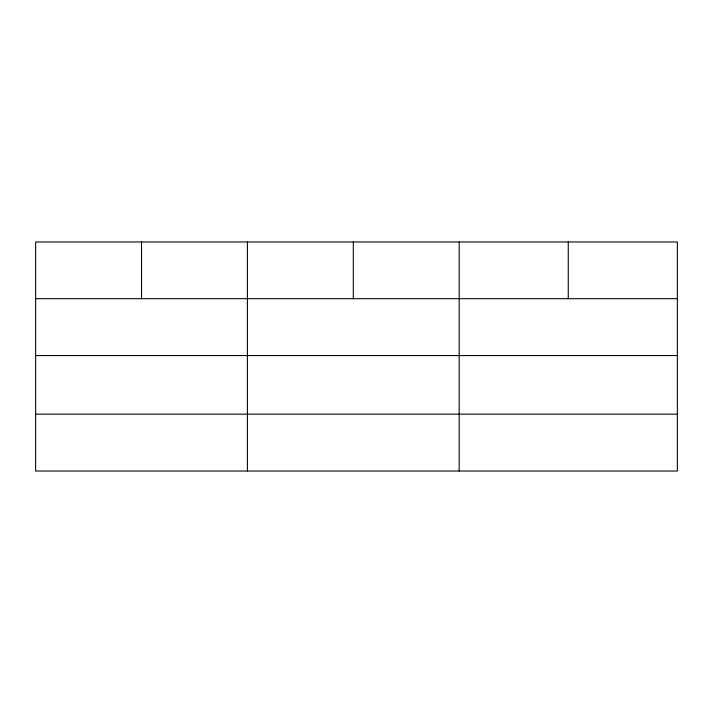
<?xml version="1.0" encoding="UTF-8"?>
<svg xmlns="http://www.w3.org/2000/svg" width="713" height="713" viewBox="0 0 713 713"><rect width="100%" height="100%" fill="white"/><g stroke="black" fill="none" stroke-linecap="round" stroke-linejoin="round"><path stroke-width="1.07" d="M677.35 355.555L677.35 241.974L35.65 241.974L35.65 471.026L677.35 471.026L677.35 355.555L35.65 355.555M35.65 298.685L677.35 298.685M35.65 414.155L677.35 414.155M568.261 241.974L568.261 298.685M459.172 241.974L459.172 471.026M353.291 241.974L353.291 298.685M247.411 241.974L247.411 471.026M141.531 241.974L141.531 298.685"/></g></svg>
